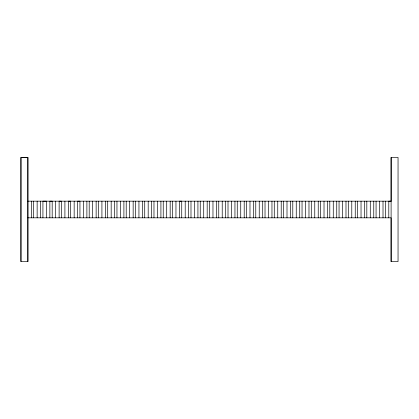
<?xml version="1.0" encoding="UTF-8"?>
<svg xmlns="http://www.w3.org/2000/svg" width="419" height="419" viewBox="0 0 419 419"><rect width="100%" height="100%" fill="white"/><g stroke="black" fill="none" stroke-linecap="round" stroke-linejoin="round"><path stroke-width="0.63" d="M20.95 261.55L20.95 157.439L27.89 157.434L27.89 261.55L20.95 261.545L20.95 157.439L27.89 157.439L27.89 261.545M42.927 217.822L42.932 201.167L46.399 201.167L46.399 217.822M391.105 261.566L391.105 157.455L398.05 157.455L398.045 261.566L391.105 261.566L391.11 217.822L27.89 217.822M27.89 201.167L391.11 201.178L391.11 157.455M391.11 201.178L388.795 201.157L388.795 217.822M385.323 201.157L385.328 217.822M383.013 201.157L383.013 217.822M379.541 201.157L379.541 217.822M376.073 201.157L376.073 217.822M373.758 201.157L373.758 217.822M370.286 201.157L370.286 217.822M366.819 201.157L366.819 217.822M364.504 201.157L364.504 217.822M361.031 201.157L361.037 217.822M357.564 201.157L357.564 217.822M355.249 201.157L355.249 217.822M351.782 201.157L351.782 217.822M348.309 201.157L348.309 217.822M345.994 201.157L345.994 217.822M342.527 201.157L342.527 217.822M339.055 201.157L339.055 217.822M336.74 201.157L336.74 217.822M333.273 201.157L333.273 217.822M329.8 201.157L329.8 217.822M327.485 201.157L327.49 217.822M324.018 201.157L324.018 217.822M320.545 201.157L320.545 217.822M318.236 201.157L318.236 217.822M314.763 201.157L314.763 217.822M311.291 201.157L311.296 217.822M308.981 201.157L308.981 217.822M305.509 201.157L305.509 217.822M302.041 201.157L302.041 217.822M299.726 201.157L299.726 217.822M296.254 201.157L296.254 217.822M292.787 201.157L292.787 217.822M290.472 201.157L290.472 217.822M286.999 201.157L287.005 217.822M283.532 201.157L283.532 217.822M281.217 201.157L281.217 217.822M277.75 201.157L277.75 217.822M274.277 201.157L274.277 217.822M271.962 201.157L271.962 217.822M268.495 201.157L268.495 217.822M265.023 201.157L265.023 217.822M262.708 201.157L262.713 217.822M259.241 201.157L259.241 217.822M255.768 201.157L255.768 217.822M253.458 201.157L253.458 217.822M249.986 201.157L249.986 217.822M246.513 201.157L246.519 217.822M244.204 201.157L244.204 217.822M240.731 201.157L240.731 217.822M237.264 201.157L237.264 217.822M234.949 201.157L234.949 217.822M231.477 201.157L231.477 217.822M228.009 201.157L228.009 217.822M225.694 201.157L225.694 217.822M222.222 201.157L222.222 217.822M218.755 201.157L218.755 217.822M216.44 201.157L216.44 217.822M212.972 201.157L212.972 217.822M209.5 201.157L209.5 217.822M207.185 201.157L207.185 217.822M203.718 201.157L203.718 217.822M200.245 201.157L200.245 217.822M197.93 201.157L197.93 217.822M194.463 201.157L194.463 217.822M190.991 201.157L190.991 217.822M188.676 201.157L188.681 217.822M185.208 201.157L185.208 217.822M181.736 217.822L181.736 201.157L179.426 201.183L179.426 217.822M175.954 201.183L175.954 217.822M172.481 201.183L172.487 217.822M170.172 201.183L170.172 217.822M166.699 201.183L166.699 217.822M163.232 201.183L163.232 217.822M160.917 201.183L160.917 217.822M157.444 201.183L157.444 217.822M153.977 201.183L153.977 217.822M151.662 201.183L151.662 217.822M148.19 201.183L148.195 217.822M144.723 201.183L144.723 217.822M142.408 201.178L142.408 217.822M138.94 201.178L138.94 217.822M135.468 201.178L135.468 217.822M133.153 201.178L133.153 217.822M129.686 201.178L129.686 217.822M126.213 201.178L126.213 217.822M123.898 201.178L123.904 217.822M120.431 201.178L120.431 217.822M116.959 201.178L116.959 217.822M114.649 201.178L114.649 217.822M111.176 201.178L111.176 217.822M107.704 201.178L107.709 217.822M105.394 201.178L105.394 217.822M101.922 201.178L101.922 217.822M98.455 201.178L98.455 217.822M96.14 201.178L96.14 217.822M92.667 201.178L92.667 217.822M89.2 201.178L89.2 217.822M86.885 201.172L86.885 217.822M83.412 201.172L83.412 217.822M79.945 217.822L79.945 201.172L77.63 201.178L77.63 217.822M74.158 201.178L74.163 217.822M70.691 217.822L70.691 201.178L68.376 201.178L68.376 217.822M64.908 201.178L64.908 217.822M61.436 217.822L61.436 201.178L59.121 201.172L59.121 217.822M55.654 201.172L55.654 217.822M52.181 217.822L52.181 201.172L49.866 201.167L49.871 217.822M40.617 201.167L40.617 217.822M37.144 201.167L37.144 217.822M33.677 201.167L33.677 217.822M31.362 201.167L31.362 217.822"/></g></svg>
